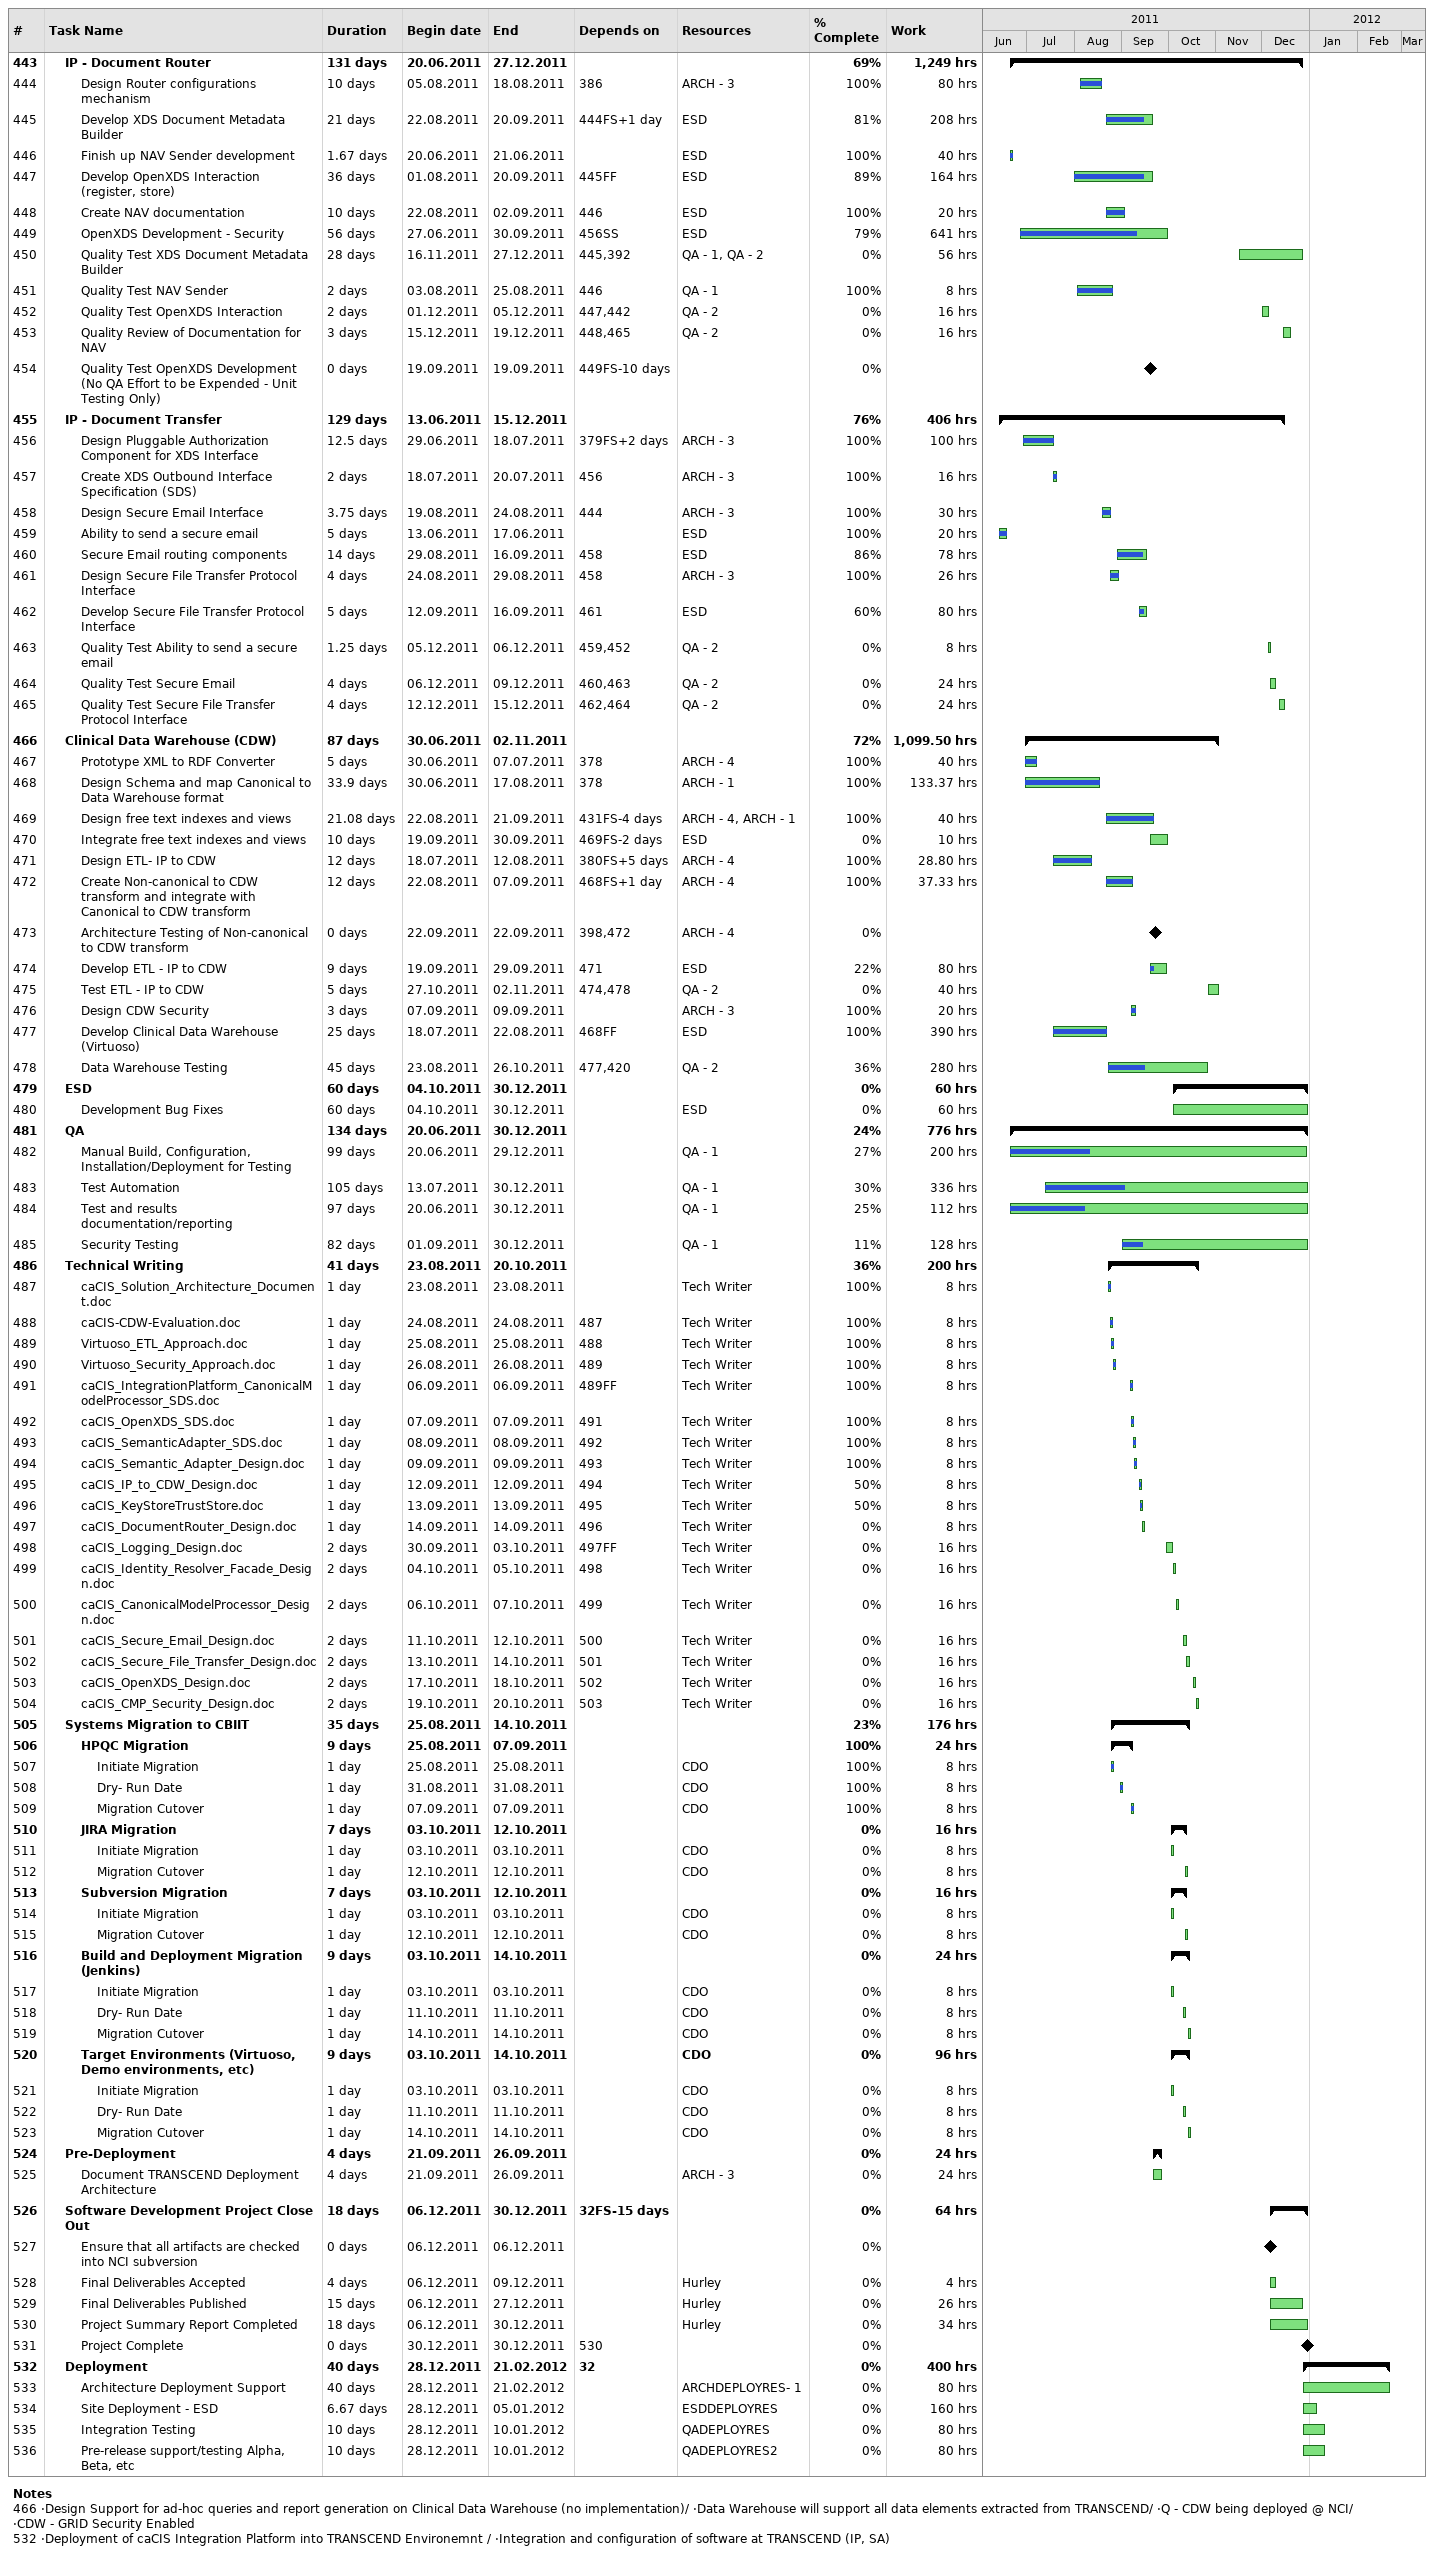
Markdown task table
| ID | Level | Task | Duration | Start | Finish | Predecessors | Resources | % complete | Work (h) |
|---|---|---|---|---|---|---|---|---|---|
| 443 | 2 | **IP - Document Router** | 131d | 2011-06-20 | 2011-12-27 |  |  | 69 | 1249 |
| 444 | 3 | Design Router configurations mechanism | 10d | 2011-08-05 | 2011-08-18 | 386 | ARCH - 3 | 100 | 80 |
| 445 | 3 | Develop XDS Document Metadata Builder | 21d | 2011-08-22 | 2011-09-20 | 444FS+1d | ESD | 81 | 208 |
| 446 | 3 | Finish up NAV Sender development | 1.67d | 2011-06-20 | 2011-06-21 |  | ESD | 100 | 40 |
| 447 | 3 | Develop OpenXDS Interaction (register, store) | 36d | 2011-08-01 | 2011-09-20 | 445FF | ESD | 89 | 164 |
| 448 | 3 | Create NAV documentation | 10d | 2011-08-22 | 2011-09-02 | 446 | ESD | 100 | 20 |
| 449 | 3 | OpenXDS Development - Security | 56d | 2011-06-27 | 2011-09-30 | 456SS | ESD | 79 | 641 |
| 450 | 3 | Quality Test XDS Document Metadata Builder | 28d | 2011-11-16 | 2011-12-27 | 445, 392 | QA - 1, QA - 2 | 0 | 56 |
| 451 | 3 | Quality Test NAV Sender | 2d | 2011-08-03 | 2011-08-25 | 446 | QA - 1 | 100 | 8 |
| 452 | 3 | Quality Test OpenXDS Interaction | 2d | 2011-12-01 | 2011-12-05 | 447, 442 | QA - 2 | 0 | 16 |
| 453 | 3 | Quality Review of Documentation for NAV | 3d | 2011-12-15 | 2011-12-19 | 448, 465 | QA - 2 | 0 | 16 |
| 454 | 3 | Quality Test OpenXDS Development (No QA Effort to be Expended - Unit Testing Only) | 0d | 2011-09-19 | 2011-09-19 | 449FS-10d |  | 0 |  |
| 455 | 2 | **IP - Document Transfer** | 129d | 2011-06-13 | 2011-12-15 |  |  | 76 | 406 |
| 456 | 3 | Design Pluggable Authorization Component for XDS Interface | 12.5d | 2011-06-29 | 2011-07-18 | 379FS+2d | ARCH - 3 | 100 | 100 |
| 457 | 3 | Create XDS Outbound Interface Specification (SDS) | 2d | 2011-07-18 | 2011-07-20 | 456 | ARCH - 3 | 100 | 16 |
| 458 | 3 | Design Secure Email Interface | 3.75d | 2011-08-19 | 2011-08-24 | 444 | ARCH - 3 | 100 | 30 |
| 459 | 3 | Ability to send a secure email | 5d | 2011-06-13 | 2011-06-17 |  | ESD | 100 | 20 |
| 460 | 3 | Secure Email routing components | 14d | 2011-08-29 | 2011-09-16 | 458 | ESD | 86 | 78 |
| 461 | 3 | Design Secure File Transfer Protocol Interface | 4d | 2011-08-24 | 2011-08-29 | 458 | ARCH - 3 | 100 | 26 |
| 462 | 3 | Develop Secure File Transfer Protocol Interface | 5d | 2011-09-12 | 2011-09-16 | 461 | ESD | 60 | 80 |
| 463 | 3 | Quality Test Ability to send a secure email | 1.25d | 2011-12-05 | 2011-12-06 | 459, 452 | QA - 2 | 0 | 8 |
| 464 | 3 | Quality Test Secure Email | 4d | 2011-12-06 | 2011-12-09 | 460, 463 | QA - 2 | 0 | 24 |
| 465 | 3 | Quality Test Secure File Transfer Protocol Interface | 4d | 2011-12-12 | 2011-12-15 | 462, 464 | QA - 2 | 0 | 24 |
| 466 | 2 | **Clinical Data Warehouse (CDW)** | 87d | 2011-06-30 | 2011-11-02 |  |  | 72 | 1099.50 |
| 467 | 3 | Prototype XML to RDF Converter | 5d | 2011-06-30 | 2011-07-07 | 378 | ARCH - 4 | 100 | 40 |
| 468 | 3 | Design Schema and map Canonical to Data Warehouse format | 33.9d | 2011-06-30 | 2011-08-17 | 378 | ARCH - 1 | 100 | 133.37 |
| 469 | 3 | Design free text indexes and views | 21.08d | 2011-08-22 | 2011-09-21 | 431FS-4d | ARCH - 4, ARCH - 1 | 100 | 40 |
| 470 | 3 | Integrate free text indexes and views | 10d | 2011-09-19 | 2011-09-30 | 469FS-2d | ESD | 0 | 10 |
| 471 | 3 | Design ETL- IP to CDW | 12d | 2011-07-18 | 2011-08-12 | 380FS+5d | ARCH - 4 | 100 | 28.80 |
| 472 | 3 | Create Non-canonical to CDW transform and integrate with Canonical to CDW transform | 12d | 2011-08-22 | 2011-09-07 | 468FS+1d | ARCH - 4 | 100 | 37.33 |
| 473 | 3 | Architecture Testing of Non-canonical to CDW transform | 0d | 2011-09-22 | 2011-09-22 | 398, 472 | ARCH - 4 | 0 |  |
| 474 | 3 | Develop ETL - IP to CDW | 9d | 2011-09-19 | 2011-09-29 | 471 | ESD | 22 | 80 |
| 475 | 3 | Test ETL - IP to CDW | 5d | 2011-10-27 | 2011-11-02 | 474, 478 | QA - 2 | 0 | 40 |
| 476 | 3 | Design CDW Security | 3d | 2011-09-07 | 2011-09-09 |  | ARCH - 3 | 100 | 20 |
| 477 | 3 | Develop Clinical Data Warehouse (Virtuoso) | 25d | 2011-07-18 | 2011-08-22 | 468FF | ESD | 100 | 390 |
| 478 | 3 | Data Warehouse Testing | 45d | 2011-08-23 | 2011-10-26 | 477, 420 | QA - 2 | 36 | 280 |
| 479 | 2 | **ESD** | 60d | 2011-10-04 | 2011-12-30 |  |  | 0 | 60 |
| 480 | 3 | Development Bug Fixes | 60d | 2011-10-04 | 2011-12-30 |  | ESD | 0 | 60 |
| 481 | 2 | **QA** | 134d | 2011-06-20 | 2011-12-30 |  |  | 24 | 776 |
| 482 | 3 | Manual Build, Configuration, Installation/Deployment for Testing | 99d | 2011-06-20 | 2011-12-29 |  | QA - 1 | 27 | 200 |
| 483 | 3 | Test Automation | 105d | 2011-07-13 | 2011-12-30 |  | QA - 1 | 30 | 336 |
| 484 | 3 | Test and results documentation/reporting | 97d | 2011-06-20 | 2011-12-30 |  | QA - 1 | 25 | 112 |
| 485 | 3 | Security Testing | 82d | 2011-09-01 | 2011-12-30 |  | QA - 1 | 11 | 128 |
| 486 | 2 | **Technical Writing** | 41d | 2011-08-23 | 2011-10-20 |  |  | 36 | 200 |
| 487 | 3 | caCIS_Solution_Architecture_Document.doc | 1d | 2011-08-23 | 2011-08-23 |  | Tech Writer | 100 | 8 |
| 488 | 3 | caCIS-CDW-Evaluation.doc | 1d | 2011-08-24 | 2011-08-24 | 487 | Tech Writer | 100 | 8 |
| 489 | 3 | Virtuoso_ETL_Approach.doc | 1d | 2011-08-25 | 2011-08-25 | 488 | Tech Writer | 100 | 8 |
| 490 | 3 | Virtuoso_Security_Approach.doc | 1d | 2011-08-26 | 2011-08-26 | 489 | Tech Writer | 100 | 8 |
| 491 | 3 | caCIS_IntegrationPlatform_CanonicalModelProcessor_SDS.doc | 1d | 2011-09-06 | 2011-09-06 | 489FF | Tech Writer | 100 | 8 |
| 492 | 3 | caCIS_OpenXDS_SDS.doc | 1d | 2011-09-07 | 2011-09-07 | 491 | Tech Writer | 100 | 8 |
| 493 | 3 | caCIS_SemanticAdapter_SDS.doc | 1d | 2011-09-08 | 2011-09-08 | 492 | Tech Writer | 100 | 8 |
| 494 | 3 | caCIS_Semantic_Adapter_Design.doc | 1d | 2011-09-09 | 2011-09-09 | 493 | Tech Writer | 100 | 8 |
| 495 | 3 | caCIS_IP_to_CDW_Design.doc | 1d | 2011-09-12 | 2011-09-12 | 494 | Tech Writer | 50 | 8 |
| 496 | 3 | caCIS_KeyStoreTrustStore.doc | 1d | 2011-09-13 | 2011-09-13 | 495 | Tech Writer | 50 | 8 |
| 497 | 3 | caCIS_DocumentRouter_Design.doc | 1d | 2011-09-14 | 2011-09-14 | 496 | Tech Writer | 0 | 8 |
| 498 | 3 | caCIS_Logging_Design.doc | 2d | 2011-09-30 | 2011-10-03 | 497FF | Tech Writer | 0 | 16 |
| 499 | 3 | caCIS_Identity_Resolver_Facade_Design.doc | 2d | 2011-10-04 | 2011-10-05 | 498 | Tech Writer | 0 | 16 |
| 500 | 3 | caCIS_CanonicalModelProcessor_Design.doc | 2d | 2011-10-06 | 2011-10-07 | 499 | Tech Writer | 0 | 16 |
| 501 | 3 | caCIS_Secure_Email_Design.doc | 2d | 2011-10-11 | 2011-10-12 | 500 | Tech Writer | 0 | 16 |
| 502 | 3 | caCIS_Secure_File_Transfer_Design.doc | 2d | 2011-10-13 | 2011-10-14 | 501 | Tech Writer | 0 | 16 |
| 503 | 3 | caCIS_OpenXDS_Design.doc | 2d | 2011-10-17 | 2011-10-18 | 502 | Tech Writer | 0 | 16 |
| 504 | 3 | caCIS_CMP_Security_Design.doc | 2d | 2011-10-19 | 2011-10-20 | 503 | Tech Writer | 0 | 16 |
| 505 | 2 | **Systems Migration to CBIIT** | 35d | 2011-08-25 | 2011-10-14 |  |  | 23 | 176 |
| 506 | 3 | **HPQC Migration** | 9d | 2011-08-25 | 2011-09-07 |  |  | 100 | 24 |
| 507 | 4 | Initiate Migration | 1d | 2011-08-25 | 2011-08-25 |  | CDO | 100 | 8 |
| 508 | 4 | Dry- Run Date | 1d | 2011-08-31 | 2011-08-31 |  | CDO | 100 | 8 |
| 509 | 4 | Migration Cutover | 1d | 2011-09-07 | 2011-09-07 |  | CDO | 100 | 8 |
| 510 | 3 | **JIRA Migration** | 7d | 2011-10-03 | 2011-10-12 |  |  | 0 | 16 |
| 511 | 4 | Initiate Migration | 1d | 2011-10-03 | 2011-10-03 |  | CDO | 0 | 8 |
| 512 | 4 | Migration Cutover | 1d | 2011-10-12 | 2011-10-12 |  | CDO | 0 | 8 |
| 513 | 3 | **Subversion Migration** | 7d | 2011-10-03 | 2011-10-12 |  |  | 0 | 16 |
| 514 | 4 | Initiate Migration | 1d | 2011-10-03 | 2011-10-03 |  | CDO | 0 | 8 |
| 515 | 4 | Migration Cutover | 1d | 2011-10-12 | 2011-10-12 |  | CDO | 0 | 8 |
| 516 | 3 | **Build and Deployment Migration (Jenkins)** | 9d | 2011-10-03 | 2011-10-14 |  |  | 0 | 24 |
| 517 | 4 | Initiate Migration | 1d | 2011-10-03 | 2011-10-03 |  | CDO | 0 | 8 |
| 518 | 4 | Dry- Run Date | 1d | 2011-10-11 | 2011-10-11 |  | CDO | 0 | 8 |
| 519 | 4 | Migration Cutover | 1d | 2011-10-14 | 2011-10-14 |  | CDO | 0 | 8 |
| 520 | 3 | **Target Environments (Virtuoso, Demo environments, etc)** | 9d | 2011-10-03 | 2011-10-14 |  | CDO | 0 | 96 |
| 521 | 4 | Initiate Migration | 1d | 2011-10-03 | 2011-10-03 |  | CDO | 0 | 8 |
| 522 | 4 | Dry- Run Date | 1d | 2011-10-11 | 2011-10-11 |  | CDO | 0 | 8 |
| 523 | 4 | Migration Cutover | 1d | 2011-10-14 | 2011-10-14 |  | CDO | 0 | 8 |
| 524 | 2 | **Pre-Deployment** | 4d | 2011-09-21 | 2011-09-26 |  |  | 0 | 24 |
| 525 | 3 | Document TRANSCEND Deployment Architecture | 4d | 2011-09-21 | 2011-09-26 |  | ARCH - 3 | 0 | 24 |
| 526 | 2 | **Software Development Project Close Out** | 18d | 2011-12-06 | 2011-12-30 | 32FS-15d |  | 0 | 64 |
| 527 | 3 | Ensure that all artifacts are checked into NCI subversion | 0d | 2011-12-06 | 2011-12-06 |  |  | 0 |  |
| 528 | 3 | Final Deliverables Accepted | 4d | 2011-12-06 | 2011-12-09 |  | Hurley | 0 | 4 |
| 529 | 3 | Final Deliverables Published | 15d | 2011-12-06 | 2011-12-27 |  | Hurley | 0 | 26 |
| 530 | 3 | Project Summary Report Completed | 18d | 2011-12-06 | 2011-12-30 |  | Hurley | 0 | 34 |
| 531 | 3 | Project Complete | 0d | 2011-12-30 | 2011-12-30 | 530 |  | 0 |  |
| 532 | 2 | **Deployment** | 40d | 2011-12-28 | 2012-02-21 | 32 |  | 0 | 400 |
| 533 | 3 | Architecture Deployment Support | 40d | 2011-12-28 | 2012-02-21 |  | ARCHDEPLOYRES- 1 | 0 | 80 |
| 534 | 3 | Site Deployment - ESD | 6.67d | 2011-12-28 | 2012-01-05 |  | ESDDEPLOYRES | 0 | 160 |
| 535 | 3 | Integration Testing | 10d | 2011-12-28 | 2012-01-10 |  | QADEPLOYRES | 0 | 80 |
| 536 | 3 | Pre-release support/testing Alpha, Beta, etc | 10d | 2011-12-28 | 2012-01-10 |  | QADEPLOYRES2 | 0 | 80 |

Notes
- 466: ·Design Support for ad-hoc queries and report generation on Clinical Data Warehouse (no implementation)/ ·Data Warehouse will support all data elements extracted from TRANSCEND/ ·Q - CDW being deployed @ NCI/ ·CDW - GRID Security Enabled
- 532: ·Deployment of caCIS Integration Platform into TRANSCEND Environemnt / ·Integration and configuration of software at TRANSCEND (IP, SA)
